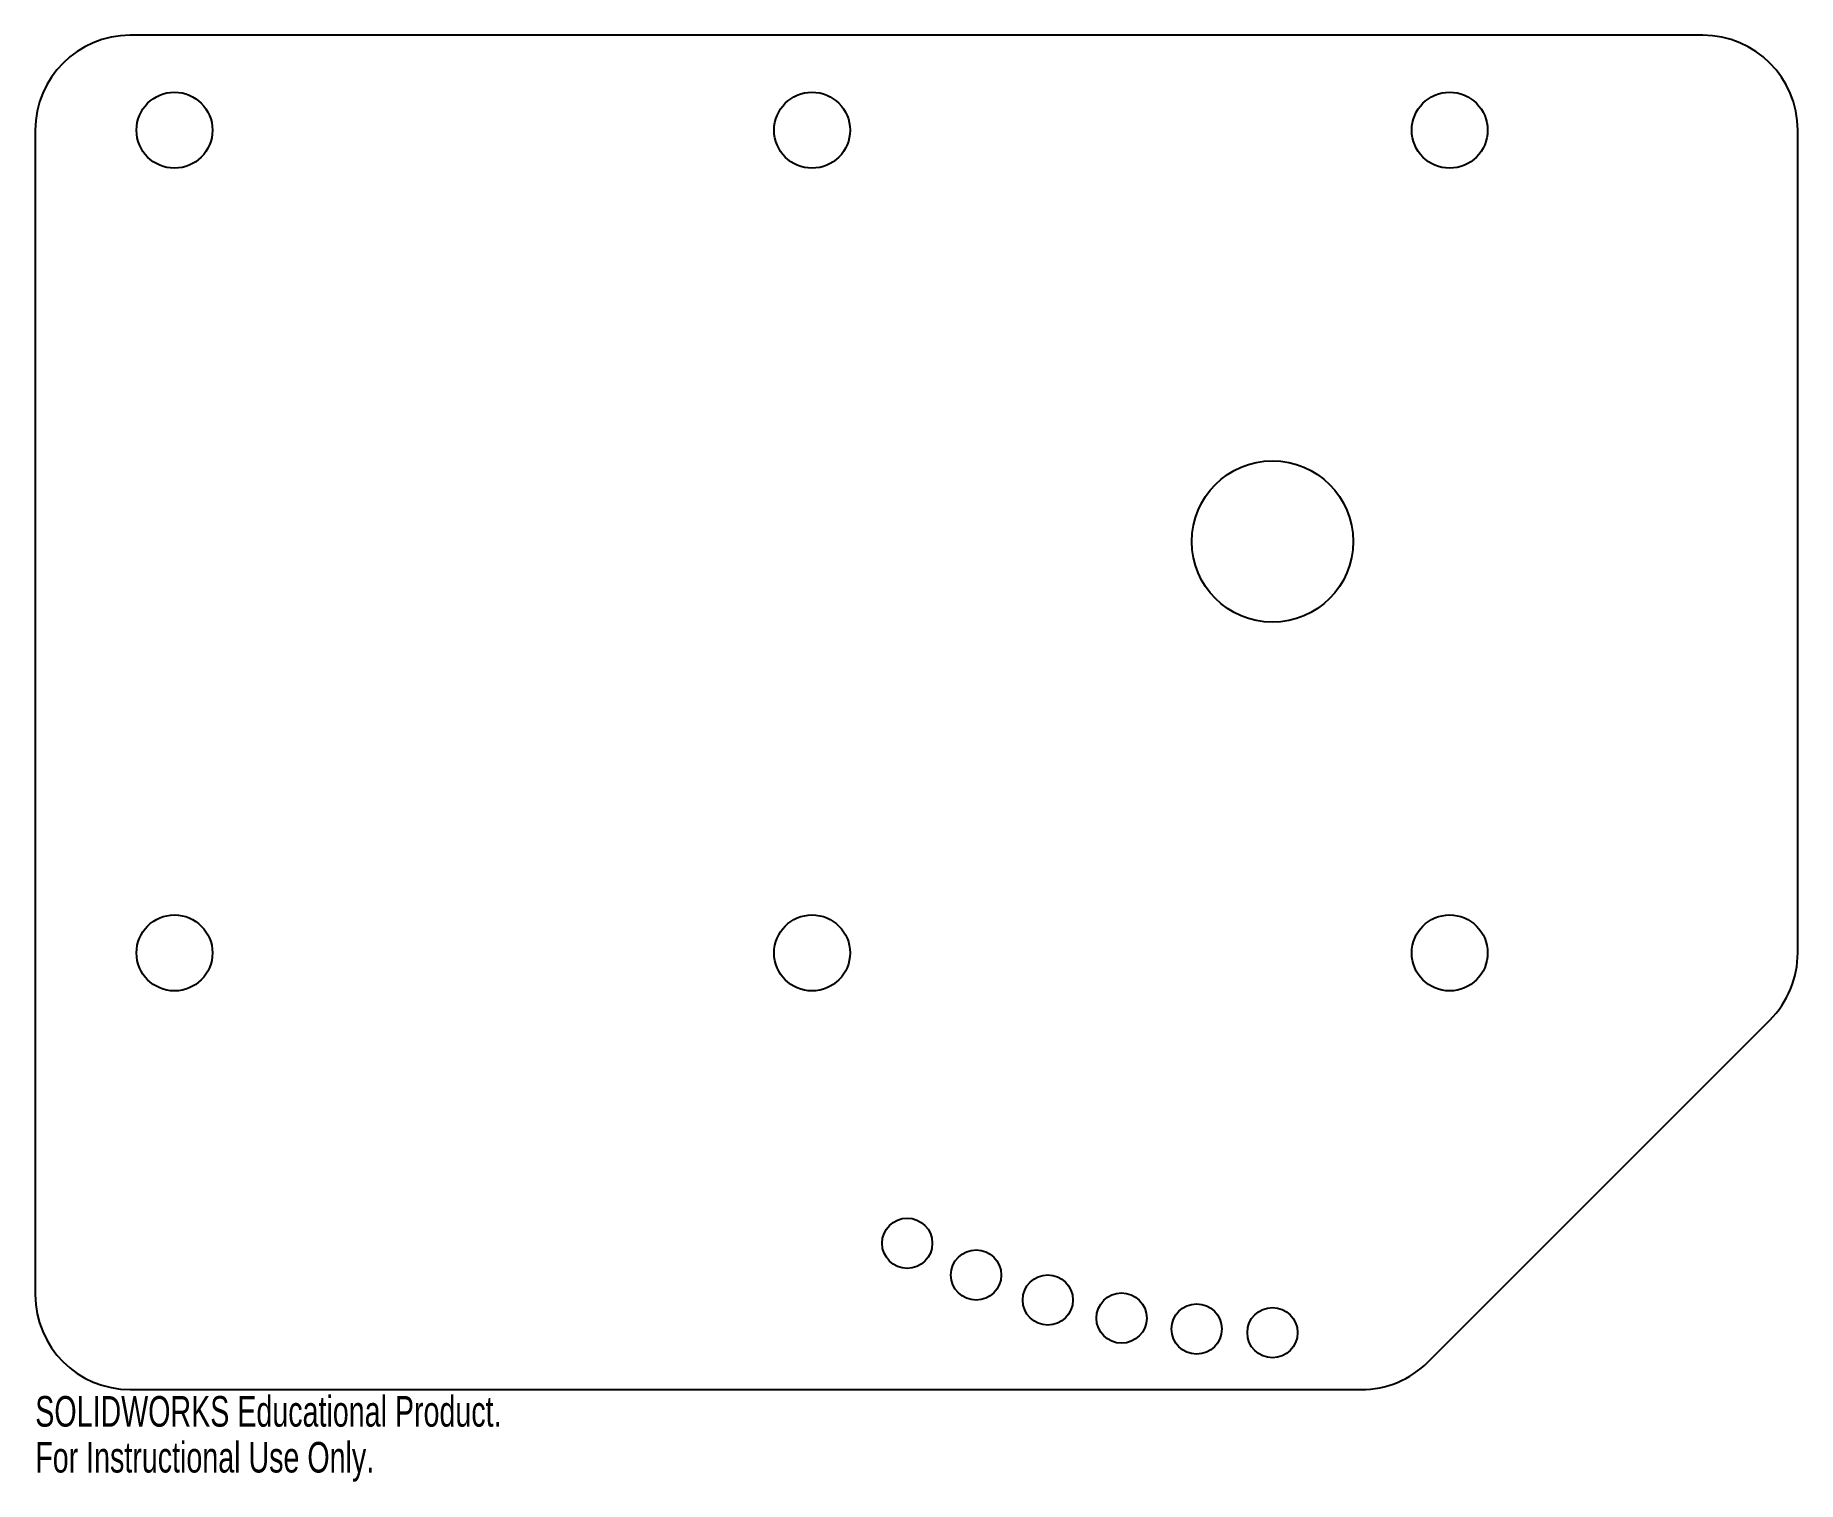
# Model space of a CAD drawing. Header units: millimetres. Extents: x -196 to 83, y -149 to 80.
import ezdxf

# ---------------------------------------------------------------- set-up
doc = ezdxf.new("R2010")
doc.units = ezdxf.units.MM
doc.styles.add('SLDTEXTSTYLE0', font='TXT', dxfattribs={"width": 0.7})

msp = doc.modelspace()

# ---------------------------------------------------------------- linework, layer by layer
at = {"color": 7, "linetype": 'Continuous', "lineweight": 25}
for p, q in [((68, 80), (-180.5, 80)), ((-195.5, 65), (-195.5, -119)), ((83, -65), (83, 65)), ((24.61, -129.61), (78.61, -75.61)), ((-180.5, -134), (14, -134))]:
    msp.add_line(p, q, dxfattribs=at)
for centre, radius in [((-173.5, 65), 6), ((-72.75, 65), 6), ((28, 65), 6), ((0, 0), 12.75), ((-173.5, -65), 6), ((-72.75, -65), 6), ((28, -65), 6), ((-57.72, -110.88), 3.97), ((-46.83, -115.9), 3.97), ((-35.5, -119.85), 3.97), ((-23.85, -122.7), 3.97), ((-11.98, -124.42), 3.97), ((0, -125), 3.97)]:
    msp.add_circle(centre, radius, dxfattribs=at)
for centre, start, end in [((-180.5, 65), 90, 180), ((68, 65), 0, 90), ((68, -65), 315, 0), ((-180.5, -119), 180, 270), ((14, -119), 270, 315)]:
    msp.add_arc(centre, 15, start, end, dxfattribs=at)

# ---------------------------------------------------------------- texts
at = {"color": 7, "linetype": 'Continuous', "char_height": 4.8336, "attachment_point": 1, "style": 'SLDTEXTSTYLE0'}
for s, insert in [('SOLIDWORKS Educational Product.', (-195.5, -135.02)), ('For Instructional Use Only.', (-195.5, -142.27))]:
    msp.add_mtext(s, dxfattribs=dict(at, insert=insert))

doc.saveas('drawing.dxf')
